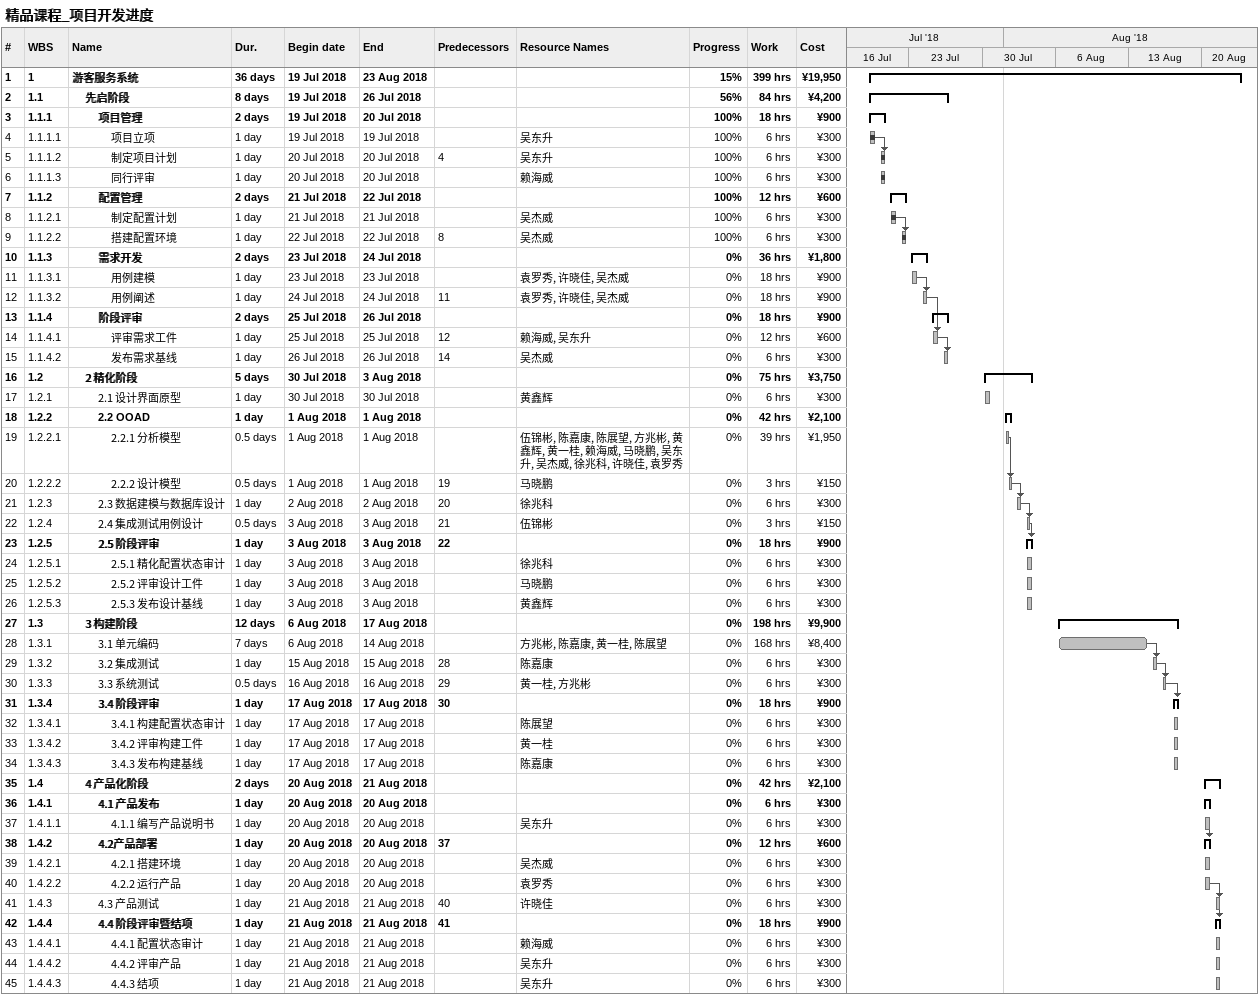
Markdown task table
精品课程_项目开发进度

| ID | WBS | Task | Duration | Start | Finish | Predecessors | Resources | % complete | Work (h) | Cost (¥) |
|---|---|---|---|---|---|---|---|---|---|---|
| 1 | 1 | **游客服务系统** | 36d | 2018-07-19 | 2018-08-23 |  |  | 15 | 399 | 19950 |
| 2 | 1.1 | **先启阶段** | 8d | 2018-07-19 | 2018-07-26 |  |  | 56 | 84 | 4200 |
| 3 | 1.1.1 | **项目管理** | 2d | 2018-07-19 | 2018-07-20 |  |  | 100 | 18 | 900 |
| 4 | 1.1.1.1 | 项目立项 | 1d | 2018-07-19 | 2018-07-19 |  | 吴东升 | 100 | 6 | 300 |
| 5 | 1.1.1.2 | 制定项目计划 | 1d | 2018-07-20 | 2018-07-20 | 4 | 吴东升 | 100 | 6 | 300 |
| 6 | 1.1.1.3 | 同行评审 | 1d | 2018-07-20 | 2018-07-20 |  | 赖海威 | 100 | 6 | 300 |
| 7 | 1.1.2 | **配置管理** | 2d | 2018-07-21 | 2018-07-22 |  |  | 100 | 12 | 600 |
| 8 | 1.1.2.1 | 制定配置计划 | 1d | 2018-07-21 | 2018-07-21 |  | 吴杰威 | 100 | 6 | 300 |
| 9 | 1.1.2.2 | 搭建配置环境 | 1d | 2018-07-22 | 2018-07-22 | 8 | 吴杰威 | 100 | 6 | 300 |
| 10 | 1.1.3 | **需求开发** | 2d | 2018-07-23 | 2018-07-24 |  |  | 0 | 36 | 1800 |
| 11 | 1.1.3.1 | 用例建模 | 1d | 2018-07-23 | 2018-07-23 |  | 袁罗秀, 许晓佳, 吴杰威 | 0 | 18 | 900 |
| 12 | 1.1.3.2 | 用例阐述 | 1d | 2018-07-24 | 2018-07-24 | 11 | 袁罗秀, 许晓佳, 吴杰威 | 0 | 18 | 900 |
| 13 | 1.1.4 | **阶段评审** | 2d | 2018-07-25 | 2018-07-26 |  |  | 0 | 18 | 900 |
| 14 | 1.1.4.1 | 评审需求工件 | 1d | 2018-07-25 | 2018-07-25 | 12 | 赖海威, 吴东升 | 0 | 12 | 600 |
| 15 | 1.1.4.2 | 发布需求基线 | 1d | 2018-07-26 | 2018-07-26 | 14 | 吴杰威 | 0 | 6 | 300 |
| 16 | 1.2 | **2 精化阶段** | 5d | 2018-07-30 | 2018-08-03 |  |  | 0 | 75 | 3750 |
| 17 | 1.2.1 | 2.1 设计界面原型 | 1d | 2018-07-30 | 2018-07-30 |  | 黄鑫辉 | 0 | 6 | 300 |
| 18 | 1.2.2 | **2.2 OOAD** | 1d | 2018-08-01 | 2018-08-01 |  |  | 0 | 42 | 2100 |
| 19 | 1.2.2.1 | 2.2.1 分析模型 | 0.5d | 2018-08-01 | 2018-08-01 |  | 伍锦彬, 陈嘉康, 陈展望, 方兆彬, 黄鑫辉, 黄一桂, 赖海威, 马晓鹏, 吴东升, 吴杰威, 徐兆科, 许晓佳, 袁罗秀 | 0 | 39 | 1950 |
| 20 | 1.2.2.2 | 2.2.2 设计模型 | 0.5d | 2018-08-01 | 2018-08-01 | 19 | 马晓鹏 | 0 | 3 | 150 |
| 21 | 1.2.3 | 2.3 数据建模与数据库设计 | 1d | 2018-08-02 | 2018-08-02 | 20 | 徐兆科 | 0 | 6 | 300 |
| 22 | 1.2.4 | 2.4 集成测试用例设计 | 0.5d | 2018-08-03 | 2018-08-03 | 21 | 伍锦彬 | 0 | 3 | 150 |
| 23 | 1.2.5 | **2.5 阶段评审** | 1d | 2018-08-03 | 2018-08-03 | 22 |  | 0 | 18 | 900 |
| 24 | 1.2.5.1 | 2.5.1 精化配置状态审计 | 1d | 2018-08-03 | 2018-08-03 |  | 徐兆科 | 0 | 6 | 300 |
| 25 | 1.2.5.2 | 2.5.2 评审设计工件 | 1d | 2018-08-03 | 2018-08-03 |  | 马晓鹏 | 0 | 6 | 300 |
| 26 | 1.2.5.3 | 2.5.3 发布设计基线 | 1d | 2018-08-03 | 2018-08-03 |  | 黄鑫辉 | 0 | 6 | 300 |
| 27 | 1.3 | **3 构建阶段** | 12d | 2018-08-06 | 2018-08-17 |  |  | 0 | 198 | 9900 |
| 28 | 1.3.1 | 3.1 单元编码 | 7d | 2018-08-06 | 2018-08-14 |  | 方兆彬, 陈嘉康, 黄一桂, 陈展望 | 0 | 168 | 8400 |
| 29 | 1.3.2 | 3.2 集成测试 | 1d | 2018-08-15 | 2018-08-15 | 28 | 陈嘉康 | 0 | 6 | 300 |
| 30 | 1.3.3 | 3.3 系统测试 | 0.5d | 2018-08-16 | 2018-08-16 | 29 | 黄一桂, 方兆彬 | 0 | 6 | 300 |
| 31 | 1.3.4 | **3.4 阶段评审** | 1d | 2018-08-17 | 2018-08-17 | 30 |  | 0 | 18 | 900 |
| 32 | 1.3.4.1 | 3.4.1 构建配置状态审计 | 1d | 2018-08-17 | 2018-08-17 |  | 陈展望 | 0 | 6 | 300 |
| 33 | 1.3.4.2 | 3.4.2 评审构建工件 | 1d | 2018-08-17 | 2018-08-17 |  | 黄一桂 | 0 | 6 | 300 |
| 34 | 1.3.4.3 | 3.4.3 发布构建基线 | 1d | 2018-08-17 | 2018-08-17 |  | 陈嘉康 | 0 | 6 | 300 |
| 35 | 1.4 | **4 产品化阶段** | 2d | 2018-08-20 | 2018-08-21 |  |  | 0 | 42 | 2100 |
| 36 | 1.4.1 | **4.1 产品发布** | 1d | 2018-08-20 | 2018-08-20 |  |  | 0 | 6 | 300 |
| 37 | 1.4.1.1 | 4.1.1 编写产品说明书 | 1d | 2018-08-20 | 2018-08-20 |  | 吴东升 | 0 | 6 | 300 |
| 38 | 1.4.2 | **4.2产品部署** | 1d | 2018-08-20 | 2018-08-20 | 37 |  | 0 | 12 | 600 |
| 39 | 1.4.2.1 | 4.2.1 搭建环境 | 1d | 2018-08-20 | 2018-08-20 |  | 吴杰威 | 0 | 6 | 300 |
| 40 | 1.4.2.2 | 4.2.2 运行产品 | 1d | 2018-08-20 | 2018-08-20 |  | 袁罗秀 | 0 | 6 | 300 |
| 41 | 1.4.3 | 4.3 产品测试 | 1d | 2018-08-21 | 2018-08-21 | 40 | 许晓佳 | 0 | 6 | 300 |
| 42 | 1.4.4 | **4.4 阶段评审暨结项** | 1d | 2018-08-21 | 2018-08-21 | 41 |  | 0 | 18 | 900 |
| 43 | 1.4.4.1 | 4.4.1 配置状态审计 | 1d | 2018-08-21 | 2018-08-21 |  | 赖海威 | 0 | 6 | 300 |
| 44 | 1.4.4.2 | 4.4.2 评审产品 | 1d | 2018-08-21 | 2018-08-21 |  | 吴东升 | 0 | 6 | 300 |
| 45 | 1.4.4.3 | 4.4.3 结项 | 1d | 2018-08-21 | 2018-08-21 |  | 吴东升 | 0 | 6 | 300 |
